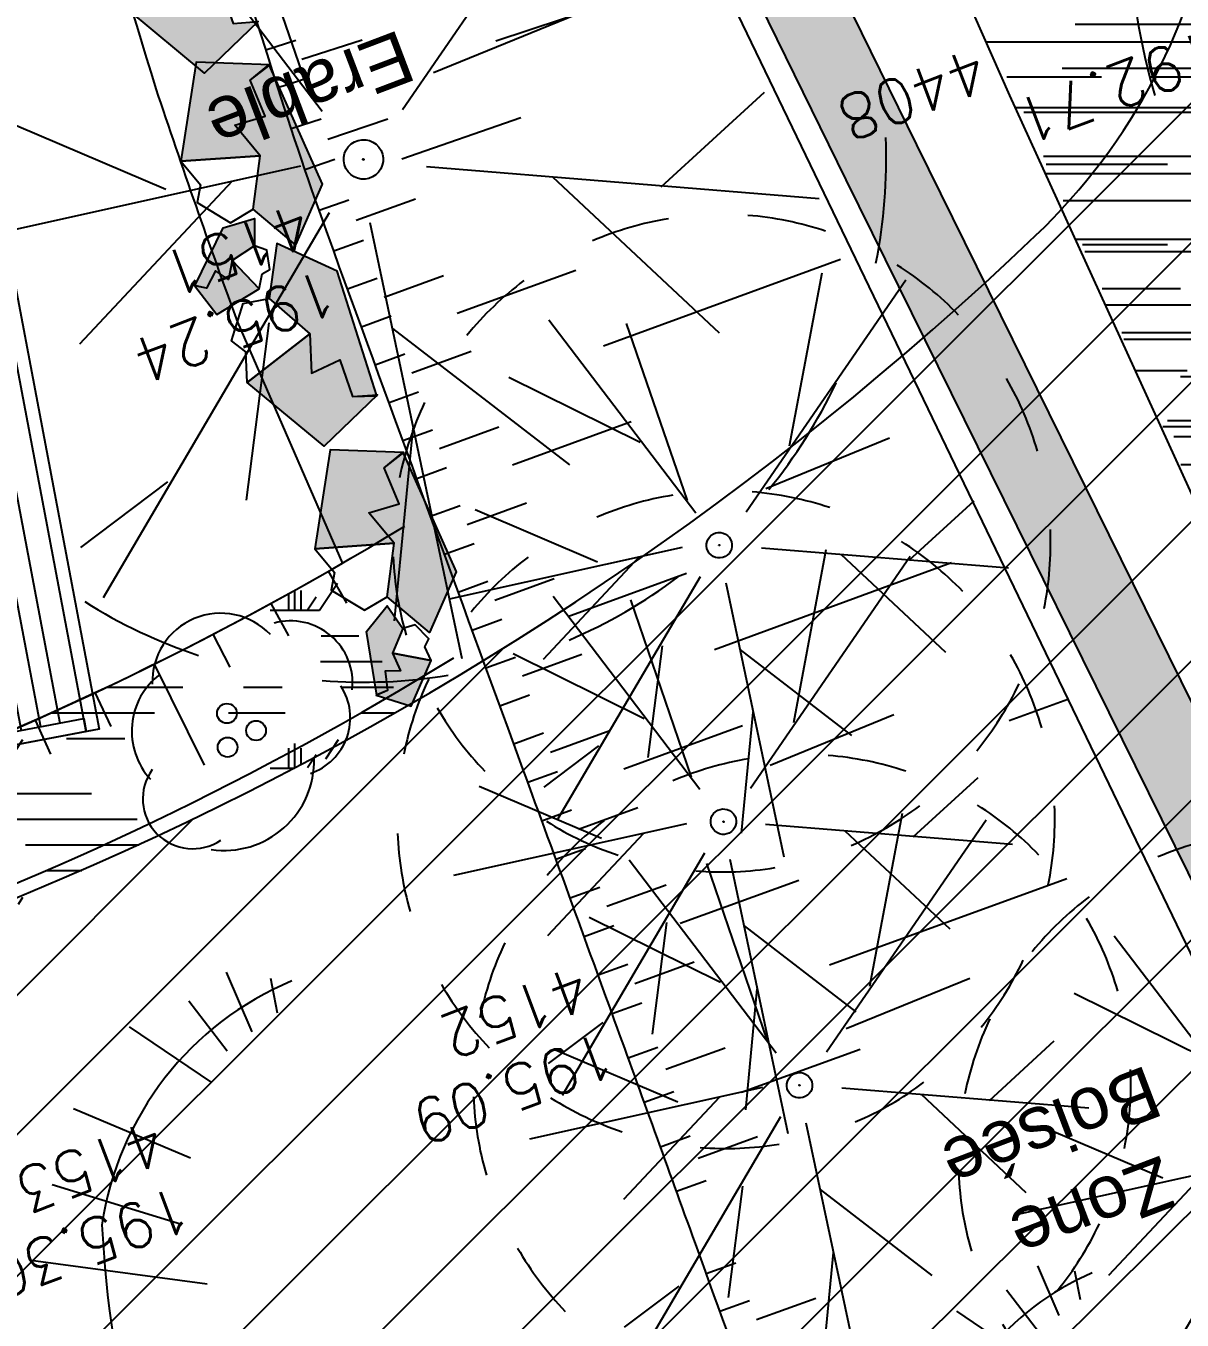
# Model space of a CAD drawing. Header units: centimetres. Extents: x 212517 to 243222, y -357108 to -330212.
# Drawn here: x 232532 to 233411, y -350851 to -349867 of the extents above; entities that cross this region are included whole.
import ezdxf
from ezdxf.enums import TextEntityAlignment as Align
from ezdxf.lldxf.tags import DXFTag

# ---------------------------------------------------------------- set-up
doc = ezdxf.new("R2010")
doc.units = ezdxf.units.CM
doc.layers.get('0').update_dxf_attribs({"color": 252})
for name, color, linetype in [('3-BAT C-Toiture', 252, 'Continuous'), ('Fond topo - ESPACE_BOISE', 252, 'Continuous'), ('Fond topo - TAL', 252, 'Continuous'), ('Fond topo - TAL_HAC', 252, 'Continuous'), ('Fond topo - VEG', 252, 'Continuous'), ('Fond topo - VEG_TXT_ESSENCE', 252, 'Continuous'), ('Fond topo - Z_500', 252, 'Continuous'), ('prlm-VRD', 2, 'Continuous'), ('SA - arbuste', 252, 'Continuous'), ('SA - béton balayé', 252, 'Continuous'), ('SA - clôture', 252, 'DIVISE2'), ('SA - couvre sol', 252, 'Continuous'), ('SA - EBC', 252, 'Continuous'), ('SA - rochers', 252, 'Continuous'), ('SA - Talus', 252, 'Continuous')]:
    doc.layers.add(name, color=color, linetype=linetype)
for name, color, linetype, plot in [('Fond topo - N', 252, 'Continuous', False), ('Fond topo - NCACHE', 252, 'Continuous', False), ('Fond topo - ZCACHE', 252, 'Continuous', False)]:
    doc.layers.add(name, color=color, linetype=linetype, plot=plot)
doc.layers.add('Fond topo - P', color=252, linetype='Continuous', lineweight=50)
doc.layers.add('Fond topo - VOI', color=252, linetype='Continuous', lineweight=25)
doc.styles.add('2000_ARIAL', font='arial.ttf', dxfattribs={"height": 0.400000006})
doc.styles.add('SIMPLEX', font='simplex_.ttf', dxfattribs={"height": 1.25})
tags = doc.linetypes.add('CACHE2', pattern=[4.762499928474426, 3.174999952316284, -1.587499976158142]).pattern_tags.tags
tags[6:7] = [DXFTag(74, 4), DXFTag(75, 0), DXFTag(340, '0'), DXFTag(46, 0.0), DXFTag(50, 0.0), DXFTag(44, 0.0), DXFTag(45, 0.0)]
tags[4:5] = [DXFTag(74, 4), DXFTag(75, 0), DXFTag(340, '0'), DXFTag(46, 0.0), DXFTag(50, 0.0), DXFTag(44, 0.0), DXFTag(45, 0.0)]
tags = doc.linetypes.add('DIVISE2', pattern=[15.874999761581421, 6.349999904632568, -3.174999952316284, 0, -3.174999952316284, 0, -3.174999952316284]).pattern_tags.tags
tags[14:15] = [DXFTag(74, 4), DXFTag(75, 0), DXFTag(340, '0'), DXFTag(46, 0.0), DXFTag(50, 0.0), DXFTag(44, 0.0), DXFTag(45, 0.0)]
tags[12:13] = [DXFTag(74, 4), DXFTag(75, 0), DXFTag(340, '0'), DXFTag(46, 0.0), DXFTag(50, 0.0), DXFTag(44, 0.0), DXFTag(45, 0.0)]
tags[10:11] = [DXFTag(74, 4), DXFTag(75, 0), DXFTag(340, '0'), DXFTag(46, 0.0), DXFTag(50, 0.0), DXFTag(44, 0.0), DXFTag(45, 0.0)]
tags[8:9] = [DXFTag(74, 4), DXFTag(75, 0), DXFTag(340, '0'), DXFTag(46, 0.0), DXFTag(50, 0.0), DXFTag(44, 0.0), DXFTag(45, 0.0)]
tags[6:7] = [DXFTag(74, 4), DXFTag(75, 0), DXFTag(340, '0'), DXFTag(46, 0.0), DXFTag(50, 0.0), DXFTag(44, 0.0), DXFTag(45, 0.0)]
tags[4:5] = [DXFTag(74, 4), DXFTag(75, 0), DXFTag(340, '0'), DXFTag(46, 0.0), DXFTag(50, 0.0), DXFTag(44, 0.0), DXFTag(45, 0.0)]
tags = doc.linetypes.add('L1', pattern=[1.0000000298023224, 0.6000000238418579, -0.4000000059604645]).pattern_tags.tags
tags[6:7] = [DXFTag(74, 4), DXFTag(75, 0), DXFTag(340, '0'), DXFTag(46, 0.0), DXFTag(50, 0.0), DXFTag(44, 0.0), DXFTag(45, 0.0)]
tags[4:5] = [DXFTag(74, 4), DXFTag(75, 0), DXFTag(340, '0'), DXFTag(46, 0.0), DXFTag(50, 0.0), DXFTag(44, 0.0), DXFTag(45, 0.0)]
tags = doc.linetypes.add('L16', pattern=[0.37500001490116125, 0.300000011920929, -0.07500000298023224]).pattern_tags.tags
tags[6:7] = [DXFTag(74, 4), DXFTag(75, 0), DXFTag(340, '0'), DXFTag(46, 0.0), DXFTag(50, 0.0), DXFTag(44, 0.0), DXFTag(45, 0.0)]
tags[4:5] = [DXFTag(74, 4), DXFTag(75, 0), DXFTag(340, '0'), DXFTag(46, 0.0), DXFTag(50, 0.0), DXFTag(44, 0.0), DXFTag(45, 0.0)]
tags = doc.linetypes.add('L8', pattern=[0.22500000894069674, 0.1500000059604645, -0.07500000298023224]).pattern_tags.tags
tags[6:7] = [DXFTag(74, 4), DXFTag(75, 0), DXFTag(340, '0'), DXFTag(46, 0.0), DXFTag(50, 0.0), DXFTag(44, 0.0), DXFTag(45, 0.0)]
tags[4:5] = [DXFTag(74, 4), DXFTag(75, 0), DXFTag(340, '0'), DXFTag(46, 0.0), DXFTag(50, 0.0), DXFTag(44, 0.0), DXFTag(45, 0.0)]

# ---------------------------------------------------------------- blocks, each defined once
blk = doc.blocks.new('Groupe-40-1')
at = {"linetype": 'Continuous'}
for p, q in [((17983.45881882733, -47073.99029575131), (17872.6908829098, -46489.08792339807)), ((17939.24468736997, -47082.3635017963), (17828.47675145245, -46497.46112944304)), ((17953.98273118909, -47079.57243311463), (17843.21479527156, -46494.67006076138)), ((17968.72077500821, -47076.78136443297), (17857.95283909068, -46491.87899207972)), ((17880.2925120935, -47093.52777652294), (17769.52457617597, -46508.62540416968)), ((17895.03055591262, -47090.73670784128), (17784.26261999509, -46505.83433548802)), ((17909.76859973174, -47087.94563915962), (17799.00066381421, -46503.04326680636)), ((17924.50664355086, -47085.15457047796), (17813.73870763333, -46500.2521981247)), ((17836.07838063615, -47101.90098256792), (17725.31044471862, -46516.99861021466)), ((17850.81642445527, -47099.10991388626), (17740.04848853773, -46514.207541533)), ((17865.55446827439, -47096.3188452046), (17754.78653235685, -46511.41647285134)), ((17821.34033681703, -47104.69205124959), (17710.5724008995, -46519.78967889632)), ((17806.60229299792, -47107.48311993125), (17769.41316235258, -46911.1085052012)), ((17747.98331619456, -47120.40682599313), (17710.46098810686, -46922.27278537098)), ((17762.72136001368, -47117.61575731147), (17725.19903192598, -46919.48171668932)), ((17777.4594038328, -47114.82468862981), (17739.9370757451, -46916.69064800766)), ((17792.19744765192, -47112.03361994815), (17754.67511849178, -46913.89957366281)), ((17703.76918473721, -47128.78003203811), (17666.24685664951, -46930.64599141596)), ((17718.50722855633, -47125.98896335645), (17680.98490046863, -46927.8549227343)), ((17733.24527237545, -47123.19789467479), (17695.72294428775, -46925.06385405264)), ((17644.81700946074, -47139.94430676476), (17607.29468137304, -46941.81026614261)), ((17659.55505327986, -47137.1532380831), (17622.03272519216, -46939.01919746095)), ((17674.29309709898, -47134.36216940144), (17636.77076901128, -46936.22812877929)), ((17689.03114091809, -47131.57110071978), (17651.50881283039, -46933.43706009763)), ((17600.60287800339, -47148.31751280974), (17563.08054991569, -46950.18347218759)), ((17615.34092182251, -47145.52644412808), (17577.81859373481, -46947.39240350593)), ((17630.07896564162, -47142.73537544642), (17592.55663755392, -46944.60133482427)), ((17541.65070272692, -47159.48178753639), (17504.12837463922, -46961.34774691424)), ((17556.38874654604, -47156.69071885473), (17518.86641845834, -46958.55667823258)), ((17571.12679036515, -47153.89965017307), (17533.60446227745, -46955.76560955092)), ((17585.86483418427, -47151.1085814914), (17548.34250609657, -46952.97454086925)), ((17497.43657126957, -47167.85499358137), (17459.91424318187, -46969.72095295922)), ((17512.17461508868, -47165.06392489971), (17474.65228700098, -46966.92988427756)), ((17526.9126589078, -47162.27285621805), (17489.3903308201, -46964.1388155959)), ((17438.48439599309, -47179.01926830802), (17400.9620679054, -46980.88522768587)), ((17453.22243981221, -47176.22819962636), (17415.70011172451, -46978.09415900421)), ((17467.96048363133, -47173.43713094469), (17430.43815554363, -46975.30309032254)), ((17482.69852745045, -47170.64606226303), (17445.17619936275, -46972.51202164088)), ((17394.27026453574, -47187.392474353), (17356.74793644804, -46989.25843373085)), ((17409.00830835486, -47184.60140567134), (17371.48598026716, -46986.46736504919)), ((17423.74635217398, -47181.81033698968), (17386.22402408628, -46983.67629636753)), ((17350.05613307839, -47195.76568039798), (17312.53380499069, -46997.63163977583)), ((17364.79417689751, -47192.97461171632), (17327.27184880981, -46994.84057109417)), ((17379.53222071662, -47190.18354303466), (17342.00989262892, -46992.04950241251))]:
    blk.add_line(p, q, dxfattribs=at)
at = {"linetype": 'Continuous', "flags": 128}
for points in [[(17702.46658361519, -46521.32474644253), (17698.74515870685, -46501.67402135615), (17896.88176106578, -46464.15120812503), (17900.60318597412, -46483.80193321141)], [(17900.60295074144, -46483.8019784685), (18013.1905671989, -47078.31095129175), (17316.52985751701, -47210.27583374279), (17277.51516999564, -47004.26339565946), (17776.04538890573, -46909.85250416485), (17702.4328047181, -46521.33114273044)], [(17890.77782342743, -46485.6626456661), (17900.6031859735, -46483.80193321167), (18013.19337445466, -47078.32658333674), (18003.36801190858, -47080.18729579118)], [(17297.35236036437, -47000.50667350292), (17336.35856519297, -47206.47622192675), (17316.52155153458, -47210.2329258855), (17277.51534670599, -47004.26337746168)], [(18001.50729945414, -47070.36193324508), (18003.36801190858, -47080.18729579116), (17341.1654289975, -47205.59422989723), (17339.30471654307, -47195.76886735115)]]:
    blk.add_lwpolyline(points, close=True, dxfattribs=at)
blk = doc.blocks.new('Groupe-47-1')
blk.add_blockref('Groupe-40-1', (0, 0))
blk = doc.blocks.new('Groupe-72-1')
blk.add_blockref('Groupe-47-1', (0, 0))
blk = doc.blocks.new('MENSURA_TALSYM_3')
at = {"layer": 'SA - Talus'}
for p, q in [((1841217.787676331, 5171550.108774396), (1841217.649107693, 5171550.350599815)), ((1841217.347208425, 5171549.860479077), (1841217.212804723, 5171550.106404724)), ((1841216.901723807, 5171549.621239734), (1841216.771665565, 5171549.871058661)), ((1841216.706298317, 5171548.876482395), (1841216.325869652, 5171549.644657405)), ((1841215.996461157, 5171549.17033811), (1841215.875598345, 5171549.42729302)), ((1841215.537066902, 5171548.95887026), (1841215.421034777, 5171549.219054003)), ((1841215.073423315, 5171548.756847144), (1841214.962363901, 5171549.02002498)), ((1841214.820848077, 5171548.024434443), (1841214.499772284, 5171548.830286945)), ((1841214.134177583, 5171548.381478315), (1841214.033448114, 5171548.649917071)), ((1841213.658974652, 5171548.208293597), (1841213.563581067, 5171548.478988769)), ((1841213.180320625, 5171548.044875528), (1841213.090362301, 5171548.317571533)), ((1841212.869847509, 5171547.33410312), (1841212.613984312, 5171548.165731036)), ((1841212.213475392, 5171547.747613834), (1841212.134640894, 5171548.023529018)), ((1841211.725695764, 5171547.613896497), (1841211.652527024, 5171547.891023394)), ((1841211.235287994, 5171547.490198313), (1841211.167838824, 5171547.768268048)), ((1841210.86770519, 5171546.810641528), (1841210.680773476, 5171547.655312871)), ((1841210.247424513, 5171547.273063092), (1841210.191529108, 5171547.552203836)), ((1841209.750389558, 5171547.179716655), (1841209.700304746, 5171547.458982854)), ((1841209.251567771, 5171547.096570539), (1841209.207300198, 5171547.375687949))]:
    blk.add_line(p, q, dxfattribs=at)
blk = doc.blocks.new('PTOPO')
at = {"layer": 'Fond topo - NCACHE', "style": 'SIMPLEX'}
blk.add_attdef('MAT', text='', height=0.34, dxfattribs=at).set_placement((0.09999999986030161, -0.09999999962747097), align=Align.TOP_LEFT)
at = {"layer": 'Fond topo - ZCACHE', "style": 'SIMPLEX'}
blk.add_attdef('ALT', (0.09999999986030161, 0.09999999962747097), '', height=0.34, dxfattribs=at)
blk = doc.blocks.new('RESINEUX')
at = {"ltscale": 2}
for p, q in [((0.235820082, -0.191133412), (0.315817333, -0.111136161)), ((0.275818708, -0.201133068), (0.345816302, -0.151134786)), ((0.305817677, -0.231132037), (0.375815271, -0.191133412)), ((0.335816646, -0.271130662), (0.395814584, -0.25113135)), ((0.385814927, -0.291129975), (0.345816302, -0.291129975)), ((0.345816302, -0.311129288), (0.385814927, -0.321128944)), ((0.365815615, -0.341128257), (0.345816302, -0.331128601))]:
    blk.add_line(p, q, dxfattribs=at)
for centre, major_axis, ratio, start_param, end_param in [((-0.091248273, -0.737988308), (0.495574425, 0.495574425), 0.9999999999996342, 0.1822567691657557, 0.5883250715815413), ((0.162823386, -0.300130027), (-0.141416496, 0.141416496), 0.9999999999997603, 3.670881203304562, 4.697745667496582)]:
    blk.add_ellipse(centre, major_axis=major_axis, ratio=ratio, start_param=start_param, end_param=end_param, dxfattribs=at)
blk = doc.blocks.new('VEG14')
at = {"ltscale": 2, "flags": 128}
for points in [[(0.5, 0, -1), (-0.5, 0, -1)], [(0.016, 0, -1), (-0.016, 0, -1)]]:
    blk.add_lwpolyline(points, format="xyb", close=True, dxfattribs=at)
blk = doc.blocks.new('VEG12')
at = {"ltscale": 2}
for p, q in [((0.01815258799999997, 0.057406781), (0.100441039, 0.47293725)), ((0.05749608, 0.253444298), (0.145517598, 0.414706841)), ((0.037902722, 0.15845596), (-0.06593155700000003, 0.344147082)), ((-0.158788295, 0.086017079), (-0.245985314, 0.284587218)), ((0.04981112299999996, 0.033821695), (0.391570728, 0.285894318)), ((0.143890955, 0.107467204), (0.230033352, 0.253971609)), ((0.2917471699999999, 0.208620217), (0.392372872, 0.233301274)), ((-0.05229389700000003, 0.02983962500000001), (-0.383643778, 0.204631851)), ((-0.25001839, 0.135126714), (-0.3755999820000001, 0.091127132)), ((0.122915307, -0.02992704099999999), (0.317230371, 0.05540147100000001)), ((0.057557527, -0.01766878999999999), (0.411943876, -0.08413611500000001)), ((-0.05265807700000003, -0.029192154), (-0.412380265, -0.256628677)), ((-0.09359106700000003, -0.049762263), (-0.2956446150000001, -0.04653133200000001)), ((0.184132294, -0.04763066399999999), (0.323120213, -0.192805613)), ((0.01825986499999999, -0.057372749), (0.107637982, -0.4128258760000001)), ((0.02259491799999996, -0.07955337300000001), (0.001649748999999978, -0.36183712))]:
    blk.add_line(p, q, dxfattribs=at)
for start, end in [(90, 103.8461539085843), (62.30769199853572, 76.15384597947835), (117.6923078993823, 131.5384619204946), (34.61538499867542, 48.46153799321151), (145.3846149358338, 159.2307690506909), (339.2307689837768, 353.0769230207937)]:
    blk.add_arc((0, 0), 0.496982058, start, end, dxfattribs=at)
blk = doc.blocks.new('VEG12A')
at = {"ltscale": 2}
for p, q in [((0.01815258799999997, 0.057406781), (0.100441039, 0.47293725)), ((0.05749608, 0.253444298), (0.145517598, 0.414706841)), ((0.037902722, 0.15845596), (-0.06593155700000003, 0.344147082)), ((-0.158788295, 0.086017079), (-0.245985314, 0.284587218)), ((0.04981112299999996, 0.033821695), (0.391570728, 0.285894318)), ((0.143890955, 0.107467204), (0.230033352, 0.253971609)), ((0.2917471699999999, 0.208620217), (0.392372872, 0.233301274)), ((-0.05229389700000003, 0.02983962500000001), (-0.383643778, 0.204631851)), ((-0.25001839, 0.135126714), (-0.3755999820000001, 0.091127132)), ((0.122915307, -0.02992704099999999), (0.317230371, 0.05540147100000001)), ((0.057557527, -0.01766878999999999), (0.411943876, -0.08413611500000001)), ((-0.05265807700000003, -0.029192154), (-0.412380265, -0.256628677)), ((-0.09359106700000003, -0.049762263), (-0.2956446150000001, -0.04653133200000001)), ((0.01825986499999999, -0.057372749), (0.107637982, -0.4128258760000001)), ((0.184132294, -0.04763066399999999), (0.323120213, -0.192805613)), ((-0.151821475, -0.09483882200000002), (-0.2999525240000001, -0.315936062)), ((0.02259491799999996, -0.07955337300000001), (0.001649748999999978, -0.36183712)), ((0.05371548199999998, -0.188497704), (0.197263789, -0.356749422))]:
    blk.add_line(p, q, dxfattribs=at)
for start, end in [(90, 103.8461539085843), (62.30769199853572, 76.15384597947835), (117.6923078993823, 131.5384619204946), (34.61538499867542, 48.46153799321151), (145.3846149358338, 159.2307690506909), (6.923076979206323, 20.76923090842763), (173.0769230068974, 186.9230769931026), (339.2307689837768, 353.0769230207937), (200.7692310571047, 214.6153850641662), (311.5384620067885, 325.3846150013246), (228.4615380795054, 242.3076921006177), (283.8461540205217, 297.6923080014643), (256.1538460914157, 270)]:
    blk.add_arc((0, 0), 0.496982058, start, end, dxfattribs=at)
blk = doc.blocks.new('VEG14A')
at = {"ltscale": 2, "flags": 128}
for points in [[(0.5, 0, -1), (-0.5, 0, -1)], [(0.016, 0, -1), (-0.016, 0, -1)]]:
    blk.add_lwpolyline(points, format="xyb", close=True, dxfattribs=at)
blk = doc.blocks.new('A$C1F970F0F')
at = {"layer": 'Fond topo - VEG'}
h = blk.add_hatch(dxfattribs=at)
h.set_pattern_fill('TP146*131', color=256, scale=10.0000001, angle=-10.72360141139323, style=0, pattern_type=2)
h.set_pattern_definition([(285.3992554984506, (4218.245252797311, -53.08719746105953), (61.48212286422702, -34.92776358583657), [3.826834338268344, -96.17316696173167]), (285.3992554984506, (4227.152364977746, -50.63389450831778), (61.48212286422702, -34.92776358583657), [3.826834338268344, -96.17316696173167]), (330.3992554984506, (4219.261444230525, -56.77664401392883), (96.40988096387665, 26.55435775694709), [3.826834338268341, -66.88384466883839]), (330.3992554984506, (4223.824976477768, -48.74361750377602), (96.40988096387665, 26.55435775694709), [3.826834338268341, -66.88384466883839]), (60.39925549845064, (4218.250479091198, -53.08575789784675), (-26.55435775694712, 96.40988096387666), [3.826834338268343, -66.88384466883844]), (60.39925549845064, (4226.278279424963, -57.65072958837357), (-26.55435775694712, 96.40988096387666), [3.826834338268343, -66.88384466883844]), (15.39925549845063, (4222.588780167704, -58.66693542461473), (34.92776358583657, 61.48212286422704), [3.826834338268344, -96.17316696173167]), (15.39925549845063, (4220.135529783309, -49.75980893387305), (34.92776358583657, 61.48212286422704), [3.826834338268344, -96.17316696173167]), (285.3992554984506, (4208.72523806733, -27.77070199126297), (35.56155574944692, -16.13616383094131), [0, -50.0000005]), (285.3992554984506, (4213.343648920316, -22.39533060880672), (35.56155574944692, -16.13616383094131), [0, -50.0000005]), (285.3992554984506, (4202.580903303423, -21.14751040649344), (35.56155574944692, -16.13616383094131), [0, -50.0000005]), (285.3992554984506, (4189.010681100694, -34.61032662504033), (35.56155574944692, -16.13616383094131), [0, -50.0000005]), (285.3992554984506, (4188.833803555095, -41.34922975312656), (35.56155574944692, -16.13616383094131), [0, -50.0000005]), (285.3992554984506, (4203.28188677985, -48.59994287851623), (35.56155574944692, -16.13616383094131), [0, -50.0000005]), (285.3992554984506, (4207.953134415947, -45.26167525565927), (35.56155574944692, -16.13616383094131), [0, -50.0000005]), (285.3992554984506, (4210.716437370911, -52.49249260935665), (35.56155574944692, -16.13616383094131), [0, -50.0000005]), (285.3992554984506, (4208.293088175391, -39.61570604268059), (35.56155574944692, -16.13616383094131), [0, -50.0000005]), (285.3992554984506, (4197.709542122073, -43.11575451647809), (36.35818652742974, -19.02846042423365), [0, -55.00000055])])
h.paths.add_polyline_path([(4191.022217606158, -45.80052894719961), (4384.600061525354, -748.6161293241817), (4578.399982274141, -1445.420065696627), (4578.637851618671, -1448.120009078492), (4578.633420243222, -1450.830406783421), (4578.386723593138, -1453.529557835174), (4577.899736836808, -1456.195851156269), (4577.176359213838, -1458.807938434869), (4576.22238237736, -1461.344906045828), (4575.045444587558, -1463.786440974699), (4573.654969152337, -1466.112995085504), (4572.062089079649, -1468.305940236951), (4570.279557916548, -1470.347718507805), (4568.32164784318, -1472.221982141246), (4566.20403516245, -1473.913724467109), (4563.94367468684, -1475.409400380163), (4561.558664404674, -1476.697034456113), (4559.068100161698, -1477.766317224006), (4556.491923073998, -1478.608687265789), (4553.850759607797, -1479.217399983889), (4551.165756513928, -1479.587581744965), (4548.458411837045, -1479.716268588215), (4545.75040207861, -1479.602430081946), (4543.063409462244, -1479.246977749142), (4540.418947666128, -1478.652757562773), (4537.838189939872, -1477.824527347502), (4535.34179959613, -1476.768918138077), (4532.949764073509, -1475.494382185479), (4530.681235689527, -1474.011124030813), (4528.554377758955, -1472.33101951458), (4526.586219153329, -1470.467520744592), (4524.792518289512, -1468.435548062665), (4523.187636652687, -1466.251370831034), (4521.784423868289, -1463.932476661688), (4520.59411506052, -1461.497432451097), (4520.594115192232, -1461.497432381253), (4326.77407180272, -764.6211454302522), (4133.176286331561, -61.73314431329868), (4132.952038873006, -59.03582887234757), (4132.969379402944, -56.329263481098), (4133.228169369178, -53.63504276410981), (4133.726344098792, -50.97466331217447), (4134.459928700922, -48.36935124210254), (4135.423070193123, -45.83989368199855), (4136.608084023934, -43.40647231935827), (4138.005515202459, -41.08850265383592), (4139.604214246384, -38.90447908951035), (4141.39142534263, -36.87182736370755), (4143.352889259243, -35.00676517228362), (4145.472955740738, -33.3241734061213), (4147.73470962249, -31.83747690521341), (4150.120105103862, -30.55853756362569), (4152.610109685048, -29.49755959640834), (4155.184856552443, -28.66300825492999), (4157.823802488514, -28.0615422899715), (4160.50589226698, -27.69796034454146), (4163.209726268276, -27.57516350170624), (4165.913731331164, -27.69413152597338), (4168.596333251699, -28.05391505659838), (4171.236128332013, -28.65164382963133), (4173.81205424093, -29.48254841905248), (4176.303558777829, -30.53999930611212), (4178.690762781759, -31.81555972155695), (4180.954619634917, -33.29905196625941), (4183.077066635567, -34.97864001215999), (4185.041169440252, -36.84092292349533), (4186.831257115801, -38.87104195010374), (4188.433047089165, -41.05279954658408), (4189.833759295565, -43.36878800472334)])
at = {"layer": 'SA - béton balayé'}
h = blk.add_hatch(dxfattribs=at)
h.set_pattern_fill('BETON_BALAYE', color=256, scale=49.99999999999999, angle=-10.72360141139323, style=0, pattern_type=2)
h.set_pattern_definition([(349.2763985886067, (-277130161.1279894, -473864756.7787022), (117.3825536141096, 28.65896207176165), [749.9999999999999, -99.99999999999999, 250, -49.99999999999999]), (349.2763985886067, (-277130091.1375459, -473864744.5890418), (-36.75306622226226, 74.64222748057564), [150, -16.5, 299.9999999999999, -37.49999999999999]), (349.2763985886067, (-277130128.6565508, -473864719.6726964), (261.6928111209335, -15.46358973923611), [399.9999999999999, -69.99999999999999, 200, -49.99999999999999])])
h.paths.add_polyline_path([(4533.192896842566, 236.9590782590353), (4647.689449561236, -149.636488564905), (4746.352122538518, -642.243459669855), (4898.077129065638, -1354.668971112381), (4990.027461718793, -2094.77839309662), (5021.209996846888, -2419.063814886839), (5045.042919798527, -2502.419951333245), (4755.452634422306, -2567.47380276886), (4721.617943937852, -2098.858421756516), (4633.29666137313, -1425.46548323056), (4461.038475485748, -724.9450425888687), (4336.211253093843, -190.8626816253246), (4294.257764984838, -49.15386160802848), (4252.599676299415, 32.25277447435792)])
at = {"layer": 'SA - couvre sol'}
h = blk.add_hatch(dxfattribs=at)
h.set_pattern_fill('PELOUSE6', color=256, scale=20.0000003, angle=-10.72360141139323, style=0, pattern_type=2)
h.set_pattern_definition([(349.2763985886067, (-277130161.1279894, -473864756.7787022), (22.32856350872324, 117.9043497231417), [37.5000005625, -202.5000030375]), (79.27639858860677, (-277130147.3110734, -473864759.3953308), (-235.8086994462835, 44.65712701744649), [15.000000225, -105.000001575]), (79.27639858860677, (-277130138.0997961, -473864761.1397498), (-235.8086994462835, 44.65712701744649), [15.000000225, -105.000001575]), (79.27639858860677, (-277130142.7054347, -473864760.2675403), (-235.8086994462835, 44.65712701744649), [18.75000028125, -101.25000151875]), (112.9664661186067, (-277130151.916716, -473864758.5231205), (-191.1515722884832, 280.4658259369293), [12.00000018, -420.7461593111922]), (45.58633105860677, (-277130133.4941673, -473864762.0119574), (22.32856353476547, 117.9043498154048), [12.00000018, -420.7461593111923]), (45.58633105860677, (-277130124.2828801, -473864763.7563783), (22.32856353476547, 117.9043498154048), [26.00000039, -406.6661590999923]), (112.9664661186067, (-277130161.1279894, -473864756.7787022), (-191.1515722884832, 280.4658259369293), [26.00000039, -406.6661590999922]), (349.2763985886067, (-277130073.3609553, -473864750.4999832), (22.32856350872324, 117.9043497231417), [44.42455106636825, -195.5754525336318]), (349.2763985886067, (-277130085.1249766, -473864728.4255323), (22.32856350872324, 117.9043497231417), [82.81008944215131, -56.09585564143782, 43.07431864611476, -58.01973967029608]), (349.2763985886067, (-277130096.7337571, -473864706.3804808), (22.32856350872324, 117.9043497231417), [119.4799495921992, -46.28746189431191, 29.47870124218051, -44.75389087130835]), (349.2763985886067, (-277130108.4191755, -473864684.3209158), (22.32856350872324, 117.9043497231417), [100.4611429069171, -139.5388606930829]), (349.2763985886067, (-277130104.5097786, -473864665.2146754), (22.32856350872324, 117.9043497231417), [65.56973938354608, -174.4302642164539])])
edge = h.paths.add_edge_path()
edge.add_arc((3073.746208211079, 1361.050028924228), 2481.297308945493, 267.1416595592863, 288.9895237529816)
edge.add_line((3881.148605255722, -985.2103369765406), (3915.949769437874, -1084.53276287039))
edge.add_line((3915.949769437874, -1084.53276287039), (3920.3130636021, -1097.111929199016))
edge.add_arc((3102.942784683974, 1245.833555771055), 2481.428564033295, 266.46519616727335, 289.23206144040824, ccw=False)
edge.add_line((2949.950711768489, -1230.874166990335), (2950.011947235168, -1117.160246262462))
at = {"layer": 'SA - EBC'}
h = blk.add_hatch(dxfattribs=at)
h.set_pattern_fill('_USER', color=256, scale=74.99999999999999, angle=-325.7236014113932, style=0, pattern_type=0)
h.set_pattern_definition([(34.27639858860678, (-277130161.1279894, -473864756.7787022), (-42.238928459823, 61.97477650275113), [])])
edge = h.paths.add_edge_path()
edge.add_line((5801.470568619522, -3162.013069131843), (4083.559282644929, -3271.123614088357))
edge.add_line((4083.559282644929, -3271.123614088356), (4014.481307725509, -3717.332461968055))
edge.add_line((4014.48130772551, -3717.332461968055), (3135.517961824245, -3810.19300101904))
edge.add_line((3135.517961824245, -3810.19300101904), (2274.245008604417, -3693.648081323564))
edge.add_line((2274.245008604417, -3693.648081323564), (1554.636776175834, -3420.099318784944))
edge.add_arc((2508.775769578408, -2315.674454232369), 1459.498372788833, 157.1868533427094, 229.1754823893534, ccw=False)
edge.add_arc((1966.013830892235, -2087.371785851423), 870.6752834691503, 94.3015183869224, 157.1868533106914, ccw=False)
edge.add_line((1900.708697991695, -1219.149067345796), (2859.239020416566, -1223.495634912559))
edge.add_arc((3100.860739749298, 1265.329539486049), 2500.526305395239, 264.4549516394795, 302.9422754293212)
edge.add_arc((4209.331858878893, -445.3369775435177), 462.1229708170858, 302.9422754305585, 376.8336969250394)
edge.add_arc((2214.122706379954, -1049.006753214115), 2546.655714682971, 16.8336969158998, 38.14703645440247)
edge.add_arc((3041.32627014761, -399.2990096244524), 1494.806919462396, 38.14703657403813, 72.97328584086019)
edge.add_line((3479.031970107599, 1029.988031775616), (2182.437305702805, 1414.38613606858))
edge.add_line((2182.437305702805, 1414.38613606858), (1056.590900019184, 1822.819186472099))
edge.add_arc((1766.412018482452, 3779.442320525911), 2081.398594438606, 212.7495497786225, 250.0603089288685, ccw=False)
edge.add_line((15.86575126143373, 2653.472571668582), (-104.0907319930869, 3091.26353710603))
edge.add_line((-104.0907319930869, 3091.26353710603), (-169.6986146466322, 3639.54836895815))
edge.add_line((-169.6986146466322, 3639.548368958149), (-35.58090533515337, 6158.014854826562))
edge.add_arc((-194.3533792400212, 7143.826589584332), 998.5156357593988, 279.1493507374978, 373.962283499627)
edge.add_arc((2392.201579171132, 7786.918955579627), 1666.786287877102, 172.6269749467245, 193.9622835974407, ccw=False)
edge.add_arc((-45.50651600643437, 8102.354993671941), 791.2455775503726, -7.373025019439765, 16.43829965925021)
edge.add_line((713.3969204091394, 8326.263765657093), (486.7428317772967, 9142.81155059313))
edge.add_line((486.7428317772967, 9142.811550593131), (1338.845530021721, 9564.23852196786))
edge.add_line((1338.845530021721, 9564.23852196786), (1632.623584095551, 8945.24637913095))
edge.add_line((1632.623584095551, 8945.246379130947), (1394.029444699765, 8829.874494032001))
edge.add_line((1394.029444699765, 8829.874494032001), (1731.997733793977, 8131.230781666551))
edge.add_arc((1233.216649704336, 7889.945865525577), 554.0766919865823, -19.640967550384175, 25.815335324856676, ccw=False)
edge.add_line((1755.055695752756, 7703.706797235046), (1558.214479468655, 6807.520788570679))
edge.add_line((1558.214479468655, 6807.52078857068), (1570.021725572625, 6609.158708993335))
edge.add_line((1570.021725572625, 6609.158708993335), (1852.913141606868, 5734.125706863067))
edge.add_line((1852.913141606869, 5734.125706863067), (2726.748207475315, 4020.986816292172))
edge.add_line((2726.748207475315, 4020.986816292172), (3802.352916265851, 4004.947770972833))
edge.add_arc((8355.58168857983, 5950.706307988518), 4951.552134169374, 203.138762427905, 230.8301436200186)
edge.add_arc((13583.66465597079, 12367.85935474512), 13228.79229856088, 230.8301435441083, 233.1638398044412)
edge.add_line((5652.622255943647, 1780.153648245416), (4998.697813068342, 1820.441475819727))
edge.add_line((4998.697813068342, 1820.441475819727), (4863.841220233488, 767.0816613875431))
edge.add_line((4863.841220233488, 767.0816613875434), (5595.355488733695, 631.185878681516))
edge.add_line((5595.355488733695, 631.1858786815158), (5852.747939948536, -2020.707044821664))
edge.add_line((5852.747939948536, -2020.707044821665), (5881.394298709887, -2966.563612924887))
edge.add_line((5881.394298709887, -2966.563612924887), (5801.470568619523, -3162.013069131842))
at = {"layer": 'SA - rochers'}
for points in [[(3886.582303866473, -531.8250214088755), (3890.942804003433, -561.1002534361808), (3909.869472255346, -563.2954417706084), (3862.742573256948, -594.1148424763531), (3814.10065599329, -535.5064394505654), (3867.824787371862, -508.0282662382066), (3863.42062094719, -537.7275084114856)], [(3901.78421390288, -634.9529310438904), (3895.72215364639, -605.9821767863853), (3912.713134841328, -597.359869901648), (3857.823111700383, -584.7954181026874), (3832.523597373228, -656.6349306893244), (3892.442816940581, -663.7777168563089), (3878.012922437217, -637.4486492278128)], [(3892.442816940581, -663.7777168563089), (3878.012922437217, -637.4486492278128), (3901.78421390288, -634.9529310438904), (3895.72215364639, -605.9821767863853), (3911.825367863144, -597.1566581899777), (3934.90675870813, -693.8143604911143), (3906.380764204427, -735.4365901593151), (3879.774977530675, -702.706031911416)], [(3856.659276072523, -737.9706832053014), (3851.243114926546, -751.8105148231938), (3842.747290597903, -743.576168138265), (3833.670943824557, -755.0772485546735), (3825.206315090378, -751.7646508282111), (3854.581671572158, -712.3080481368204), (3879.445001370635, -709.9240649945418), (3875.464181372337, -730.4201890872494)], [(3842.747290597903, -743.576168138265), (3833.670943824557, -755.0772485546735), (3825.001589221878, -751.3630080499508), (3837.659672602335, -776.1963184828037), (3872.973084043755, -762.9922162553871), (3856.659276072523, -737.9706832053014), (3851.243114926546, -751.8105148231938)], [(3904.393942014072, -803.8232640049513), (3899.9897755894, -833.5225061782303), (3923.151458508682, -827.6200191756202), (3927.511958645643, -856.8952512029255), (3945.676417265718, -859.5888986998864), (3933.806871998319, -760.9249440059286), (3892.617347751177, -731.7776372102227), (3879.012723822884, -771.7034627042534)], [(3923.151458508682, -827.6200191756202), (3927.511958645643, -856.8952512029255), (3946.438626897556, -859.090439537353), (3899.311727899158, -889.9098402430977), (3850.6698106355, -831.3014372173101), (3904.393942014072, -803.8232640049513), (3899.9897755894, -833.5225061782303)], [(3947.047849550277, -943.5048463421623), (3940.985789293787, -914.534092084657), (3957.976770488725, -905.9117851999199), (3903.08674734778, -893.3473334009593), (3877.787233020626, -965.1868459875964), (3937.706452587978, -972.3296321545806), (3923.276558084613, -946.0005645260846)], [(3937.706452587978, -972.3296321545806), (3923.276558084613, -946.0005645260846), (3947.047849550277, -943.5048463421623), (3940.985789293787, -914.534092084657), (3957.08900351054, -905.7085734882496), (3980.170394355528, -1002.366275789386), (3951.644399851824, -1043.988505457587), (3925.038613178072, -1011.257947209688)], [(3921.083186167824, -1054.15214569232), (3924.582716320683, -1068.596142001177), (3912.900578083116, -1066.722337771827), (3912.060381678105, -1081.349333063728), (3903.226237545841, -1083.489693100825), (3904.664591333201, -1034.319923895087), (3923.666300239838, -1018.108705355987), (3932.158840875159, -1037.182634943001)], [(3912.900578083116, -1066.722337771827), (3912.060381678105, -1081.349333063728), (3902.828192556408, -1083.278057169115), (3927.439066991972, -1096.363363561983), (3948.796885456842, -1065.295229721235), (3921.083186167824, -1054.15214569232), (3924.582716320683, -1068.596142001177)]]:
    blk.add_hatch(color=250, dxfattribs=at).paths.add_polyline_path(points)
at = {"layer": 'Fond topo - ESPACE_BOISE', "linetype": 'L1', "ltscale": 2, "flags": 128}
blk.add_lwpolyline([(5801.470568619522, -3162.013069131843), (4083.559282644929, -3271.123614088356), (4014.48130772551, -3717.332461968055), (3135.517961824245, -3810.19300101904), (2274.245008604417, -3693.648081323564), (1554.636776175834, -3420.099318784944, -0.3248648439675891), (1163.447808694293, -1749.787382690587, -0.2814891279475962), (1900.708697991695, -1219.149067345796), (2859.239020416566, -1223.495634912559, 0.1695292870025676), (4460.631470672048, -833.159289007697, 0.3340686001642133), (4651.652558133293, -311.5085830883972, 0.09326601102169153), (4216.884593398947, 524.0158635944096, 0.153138720952933), (3479.031970107599, 1029.988031775616), (2182.437305702805, 1414.38613606858), (1056.590900019184, 1822.819186472099, -0.1642525569996709), (15.86575126143373, 2653.472571668582), (-104.0907319930869, 3091.26353710603), (-169.6986146466322, 3639.548368958149), (-35.58090533515337, 6158.014854826562, 0.4390366150430304), (774.660880078399, 7384.751557306568, -0.09336270405047195), (739.1967976091219, 8000.81547627212, 0.104271961321091), (713.3969204091394, 8326.263765657093), (486.7428317772967, 9142.811550593131), (1338.845530021721, 9564.23852196786), (1632.623584095551, 8945.246379130947), (1394.029444699765, 8829.874494032001), (1731.997733793977, 8131.23078166655, -0.2009829630843761), (1755.055695752756, 7703.706797235046), (1558.214479468655, 6807.52078857068), (1570.021725572625, 6609.158708993335), (1852.913141606869, 5734.125706863067), (2726.748207475315, 4020.986816292172), (3802.352916265851, 4004.947770972833, 0.121417881002313), (5228.074839294609, 2111.882341611708, 0.01018302282179253), (5652.622255943647, 1780.153648245416), (4998.697813068342, 1820.441475819727), (4863.841220233488, 767.0816613875434), (5595.355488733695, 631.1858786815158), (5852.747939948536, -2020.707044821665), (5881.394298709887, -2966.563612924887)], format="xyb", close=True, dxfattribs=at)
at = {"layer": 'Fond topo - TAL', "ltscale": 2, "flags": 128}
for points in [[(4062.755592951351, -1531.820335182961, 0.0003303982343365384), (4034.098460945171, -1354.567106545172, 0.0007513750047056016), (3998.771196399366, -1139.018004700273, -0.0004113978555405188), (3933.979584849122, -745.369770772626, -0.01017365928825493), (3915.388695577241, -615.2926233981577, -0.003170679087348715), (3866.900006975504, -196.5140561867383, -0.06039989780239207), (3868.495331059622, -60.42220228505062, -0.02776097426242195), (3923.645318444883, 229.6497540722025)], [(4363.292324803278, -3192.810845895487, -0.00182447519711596), (4296.383499356365, -2866.656186942717, -0.004093627037736285), (4268.285340846044, -2720.94870023568, -0.0001187648651680092), (4157.143474496993, -2117.29552576787, -0.004507894899441317), (4154.362568957866, -2101.364977120084, -0.001609595023341875), (4111.153456494228, -1834.613787809557, 0.0005642418226581465), (4062.755593042857, -1531.82033520029)]]:
    blk.add_lwpolyline(points, format="xyb", dxfattribs=at)
at = {"layer": 'Fond topo - TAL', "linetype": 'L8', "ltscale": 2, "flags": 128}
blk.add_lwpolyline([(4123.710914057731, -82.44495299158996), (4499.354348915273, -1482.980856528403)], dxfattribs=at)
at = {"layer": 'Fond topo - TAL_HAC', "ltscale": 2}
for p, q in [((3911.749116831779, -585.4005819341785), (3935.574483680386, -582.5106170358501)), ((4084.760248922889, -611.1663006262677), (4259.229681365647, -587.7084067484727)), ((3937.392959147187, -597.4458466171945), (3985.041069793592, -591.6443339042872)), ((3915.388695577241, -615.2926233981577), (3939.21143459111, -612.3810761942067)), ((3919.539921363222, -647.8811532907769), (3943.331808094709, -644.727404835679)), ((3945.556419942065, -660.8787735687159), (3993.107493879898, -654.3293171485312)), ((3924.02245987839, -680.4257656513195), (3947.781031869146, -677.0301425064262)), ((3997.813437643757, -686.101245698382), (4092.777406974005, -672.0355238718594)), ((3928.835847125894, -712.9230926731649), (3952.558645488729, -709.285945962606)), ((3955.111399991719, -725.3887116631495), (4002.519381424946, -717.8731741567269)), ((3933.979584849122, -745.369770772626), (3957.664154512037, -741.4914772721872)), ((3938.940555820433, -775.654184195756), (3962.624634367492, -771.7728924483442)), ((3965.106790719277, -786.9132862300597), (4012.474456434116, -779.1477046279517)), ((4017.441618594312, -809.4218672015603), (4112.17498302339, -793.8787125195046)), ((3943.905360195816, -805.9379694479331), (3967.58894734072, -802.0536795889046)), ((4122.120694804503, -854.4005372609763), (4311.579547736015, -823.2662622857907)), ((3948.873998159659, -836.2211258057755), (3972.557093180767, -832.3338382671925)), ((3975.043082761222, -847.4736028020741), (4022.408780806496, -839.6960295006514)), ((3953.846469329294, -866.5036529124513), (3977.529072175308, -862.6133675898114)), ((3958.822773767808, -896.7855506851199), (3982.504883947226, -892.8922672957681)), ((3984.994706305058, -908.0314022139873), (4032.358433824694, -900.24183790461)), ((4037.340924286139, -930.5134815745334), (4132.0664065676, -914.922362472974)), ((3963.802911288014, -927.0668182352439), (3987.484528554055, -923.1705372063832)), ((3968.786882074298, -957.3474548394416), (3992.46800577464, -953.4481762371112)), ((3994.961660780888, -968.5866800924316), (4042.323414764914, -960.785125152951)), ((3973.774685692011, -987.6274604153989), (3997.455315752477, -983.7251841307636)), ((3978.766322365055, -1017.906834531581), (4002.446458156199, -1014.001560635012)), ((4004.94394564032, -1029.139432826411), (4052.303722976162, -1021.325887425674)), ((4057.301540465979, -1051.59500427306), (4152.019116205319, -1035.955923809995)), ((3983.76179180296, -1048.185576469465), (4007.441433107112, -1044.277305109316)), ((4162.085711079319, -1096.92067581922), (4351.525984225407, -1065.673549655118)), ((3988.761093995318, -1078.463685658354), (4012.440240480425, -1074.552416961317)), ((4014.941560238594, -1089.689656312743), (4062.299357938468, -1081.864121211953)), ((3993.76422890816, -1108.741161902241), (4017.44288007094, -1104.826895773005)), ((3998.771196399366, -1139.018004700273), (4022.449352072073, -1135.100742149733)), ((4024.993398595134, -1150.498933005028), (4072.351390797097, -1142.674575886766)), ((4077.429610996413, -1173.49347285598), (4172.152305838936, -1157.885427806784)), ((4003.857609423586, -1169.804218775686), (4027.53744499203, -1165.897124026006)), ((4372.193145300671, -1191.882766622243), (4419.213933722967, -1184.188123385327)), ((4008.930803646301, -1200.592613896155), (4032.612314608678, -1196.695686568727)), ((4035.143137305711, -1212.096056095726), (4082.507831167993, -1204.312369346003)), ((4013.990778150983, -1231.383184390428), (4037.673960054731, -1227.496425348208)), ((4019.037532135489, -1262.175924608915), (4042.72238066044, -1258.299334265995)), ((4045.239977961128, -1273.701871361528), (4092.611338403217, -1265.958860659234)), ((4024.071064477406, -1292.970828841374), (4047.757575284691, -1289.104408461392)), ((4097.63662172658, -1296.786432688599), (4192.385982769085, -1281.3410913326)), ((4203.341471082987, -1348.859028030289), (4392.860306405046, -1318.091983310519)), ((4029.091374409247, -1323.767891255202), (4052.779543081648, -1319.911641139084)), ((4055.283913118967, -1335.316334264637), (4102.661905072818, -1327.614004722297)), ((4034.098460945171, -1354.567106545172), (4057.788283064781, -1350.721027372861)), ((4039.848627475797, -1390.014719959577), (4063.53946538031, -1386.174902689997)), ((4066.410370930436, -1403.902599550144), (4113.793061282799, -1396.229226962952)), ((4119.527525417117, -1431.698661505526), (4214.296959322023, -1416.376964998164)), ((4045.589424318323, -1425.463851971568), (4069.281276342616, -1421.630296763318)), ((4051.320851202358, -1460.914500255035), (4075.013715698639, -1457.087207175209)), ((4077.875249203658, -1474.816419437734), (4125.261989419722, -1467.168096117945)), ((4057.042907497721, -1496.366662131371), (4080.736782823059, -1492.545631721921)), ((4067.626130656124, -1562.094755814601), (4091.321875516079, -1558.285336241574)), ((4072.489835245802, -1592.370274934274), (4096.186439315288, -1588.566203243584)), ((4098.615303977288, -1603.707185575454), (4146.00937024299, -1596.104390914015))]:
    blk.add_line(p, q, dxfattribs=at)
at = {"layer": 'Fond topo - VEG', "linetype": 'L8', "ltscale": 2, "flags": 128}
blk.add_lwpolyline([(4191.022217606158, -45.80052894719961, 0.8679548466977351), (4133.176286331561, -61.73314431329868), (4326.77407180272, -764.6211454302522), (4520.594115192232, -1461.497432381253, 0.8701517295839482), (4578.399982274141, -1445.420065696627), (4384.600061525354, -748.6161293241817)], format="xyb", close=True, dxfattribs=at)
at = {"layer": 'Fond topo - VOI', "linetype": 'L16', "ltscale": 2, "flags": 128}
blk.add_lwpolyline([(1113.169076435483, 1614.544457789373, -0.002426532655408154), (1363.554939353563, 1522.505379938917, 0.01108269577173768), (1599.923292717213, 1440.234847178777, 0.002199676188283067), (1874.660297146564, 1352.718827440079, 0.00347098289485792), (2049.38919448178, 1299.234824079624, 0.008144483090189688), (2222.6218611107, 1250.579863394922, -0.006775138349132658), (2431.022144464181, 1192.66281336526, -0.01189088554474296), (2623.427408166431, 1131.368813427953, -0.01090445597054321), (2829.969218926352, 1055.039568515053, -0.01787369539097641), (3039.525210796052, 963.5753104291103, -0.008610107040065807), (3463.776332122894, 750.9941385496331, -0.006108992419635383), (3603.612183074546, 675.6974373326499, -0.009426701389239399), (3692.67804793272, 624.1069568697282, -0.04577587075853611), (3855.47516997701, 504.0686135215838, -0.03491605834605333), (4040.701065253342, 314.6279718482956, -0.005171303418082488), (4113.986337773101, 226.5540563774106, -0.008638596706901086), (4156.386231026273, 172.6365710435621, -0.01206913161195214), (4178.034076992609, 142.6300725480174, -0.003352022640495587), (4252.599676299415, 32.25277447435792, -0.05728176819019055), (4294.257764984838, -49.15386160802848, -0.03537220502369592), (4336.211253093843, -190.8626816253246), (4461.038475485748, -724.9450425888687), (4633.29666137313, -1425.46548323056), (4721.617943937852, -2098.858421756516), (4772.00721949915, -2796.814362761385), (4932.207642367547, -3081.259965061484)], format="xyb", dxfattribs=at)
at = {"layer": 'SA - arbuste'}
for centre in [(3788.761749323037, -1075.817570750904), (3808.054726280147, -1092.792062699375), (3784.418489390438, -1101.177340642912)]:
    blk.add_circle(centre, 7.5, dxfattribs=at)
at = {"layer": 'SA - arbuste', "ltscale": 0.800000011920929}
for centre, radius, start, end in [((3788.621877415476, -1051.323162818963), 52.09335999999999, 32.9049446683259, 171.1222224813845), ((3840.62941415186, -1062.037712249136), 47.1596, 342.9842594908044, 94.63470455183064), ((3768.12558638667, -1085.631014389308), 53.97568, 116.324862448247, 211.8320555073776), ((3836.462933784295, -1088.291499646898), 44.59584, 277.8831336434853, 22.28760172363472), ((3751.021478828691, -1134.863982950569), 37.90984, 133.2696686351559, 293.7521367712873), ((3780.060486487537, -1110.627490057002), 68.40896, 251.0377365927819, 350.7437825594993)]:
    blk.add_arc(centre, radius, start, end, dxfattribs=at)
at = {"layer": 'SA - clôture', "ltscale": 0.1000000014901161, "elevation": 9.999999999999998e-08, "flags": 128}
blk.add_lwpolyline([(3489.772734553587, 669.4640465740306), (3749.480840645912, 517.525705201678), (3876.72757017252, 349.8067609660105), (3804.234781004136, 38.85581204633036, 0.006611370459317232), (3789.546418619623, -53.76802571570499, 0.06094351663626734), (3783.021180079028, -203.6465681761704, 0.003370116650264269), (3824.014594148466, -598.9116328046916, 0.007256135488551086), (3851.947308271402, -784.8216010601108), (3896.205985285457, -980.2351932809121, -0.09798893390894912), (2940.077804128762, -1116.644060549874), (2939.965073618519, -860.8753520618952)], format="xyb", dxfattribs=at)
at = {"layer": 'SA - rochers', "ltscale": 0.5, "elevation": 9.999999999999998e-08, "flags": 128}
for points in [[(3886.582303866473, -531.8250214088755), (3890.942804003433, -561.1002534361808), (3909.869472255346, -563.2954417706084), (3862.742573256948, -594.1148424763531), (3814.10065599329, -535.5064394505654), (3867.824787371862, -508.0282662382066), (3863.42062094719, -537.7275084114856)], [(3901.78421390288, -634.9529310438904), (3895.72215364639, -605.9821767863853), (3912.713134841328, -597.359869901648), (3857.823111700383, -584.7954181026874), (3832.523597373228, -656.6349306893244), (3892.442816940581, -663.7777168563089), (3878.012922437217, -637.4486492278128)], [(3892.442816940581, -663.7777168563089), (3878.012922437217, -637.4486492278128), (3901.78421390288, -634.9529310438904), (3895.72215364639, -605.9821767863853), (3911.825367863144, -597.1566581899777), (3934.90675870813, -693.8143604911143), (3906.380764204427, -735.4365901593151), (3879.774977530675, -702.706031911416)], [(3879.774977530675, -702.706031911416), (3892.442816940581, -663.7777168563089), (3832.523597373228, -656.6349306893244), (3843.75763043048, -677.1327665225438), (3838.741467370095, -689.8774175495629), (3860.93846656004, -709.6977281818962)], [(3904.393942014072, -803.8232640049513), (3899.9897755894, -833.5225061782303), (3923.151458508682, -827.6200191756202), (3927.511958645643, -856.8952512029255), (3945.676417265718, -859.5888986998864), (3933.806871998319, -760.9249440059286), (3892.617347751177, -731.7776372102227), (3879.012723822884, -771.7034627042534)], [(3879.012723822884, -771.7034627042534), (3904.393942014072, -803.8232640049513), (3850.6698106355, -831.3014372173101), (3854.098563918691, -808.1798367724166), (3844.974112879106, -797.9655128584167), (3858.920503795409, -771.6776891919607)], [(3923.151458508682, -827.6200191756202), (3927.511958645643, -856.8952512029255), (3946.438626897556, -859.090439537353), (3899.311727899158, -889.9098402430977), (3850.6698106355, -831.3014372173101), (3904.393942014072, -803.8232640049513), (3899.9897755894, -833.5225061782303)], [(3947.047849550277, -943.5048463421623), (3940.985789293787, -914.534092084657), (3957.976770488725, -905.9117851999199), (3903.08674734778, -893.3473334009593), (3877.787233020626, -965.1868459875964), (3937.706452587978, -972.3296321545806), (3923.276558084613, -946.0005645260846)], [(3937.706452587978, -972.3296321545806), (3923.276558084613, -946.0005645260846), (3947.047849550277, -943.5048463421623), (3940.985789293787, -914.534092084657), (3957.08900351054, -905.7085734882496), (3980.170394355528, -1002.366275789386), (3951.644399851824, -1043.988505457587), (3925.038613178072, -1011.257947209688)], [(3925.038613178072, -1011.257947209688), (3937.706452587978, -972.3296321545806), (3877.787233020626, -965.1868459875964), (3889.021266077877, -985.6846818208156), (3884.005103017492, -998.4293328478348), (3906.202102207437, -1018.249643480168)]]:
    blk.add_lwpolyline(points, close=True, dxfattribs=at)
at = {"layer": 'SA - rochers', "ltscale": 0.2475000023841858, "elevation": 9.999999999999998e-08, "flags": 128}
for points in [[(3856.659276072523, -737.9706832053014), (3851.243114926546, -751.8105148231938), (3842.747290597903, -743.576168138265), (3833.670943824557, -755.0772485546735), (3825.206315090378, -751.7646508282111), (3854.581671572158, -712.3080481368204), (3879.445001370635, -709.9240649945418), (3875.464181372337, -730.4201890872494)], [(3842.747290597903, -743.576168138265), (3833.670943824557, -755.0772485546735), (3825.001589221878, -751.3630080499508), (3837.659672602335, -776.1963184828037), (3872.973084043755, -762.9922162553871), (3856.659276072523, -737.9706832053014), (3851.243114926546, -751.8105148231938)], [(3875.464181372337, -730.4201890872494), (3856.659276072523, -737.9706832053014), (3872.973084043755, -762.9922162553871), (3877.189700732737, -752.2175619716651), (3883.622086998832, -750.0755634818432), (3884.100346566925, -735.3530121386623)], [(3921.083186167824, -1054.15214569232), (3924.582716320683, -1068.596142001177), (3912.900578083116, -1066.722337771827), (3912.060381678105, -1081.349333063728), (3903.226237545841, -1083.489693100825), (3904.664591333201, -1034.319923895087), (3923.666300239838, -1018.108705355987), (3932.158840875159, -1037.182634943001)], [(3932.158840875159, -1037.182634943001), (3921.083186167824, -1054.15214569232), (3948.796885456842, -1065.295229721235), (3946.072413934874, -1054.050218132701), (3950.113674607001, -1048.606693384701), (3942.062651284566, -1036.271245516544)], [(3912.900578083116, -1066.722337771827), (3912.060381678105, -1081.349333063728), (3902.828192556408, -1083.278057169115), (3927.439066991972, -1096.363363561983), (3948.796885456842, -1065.295229721235), (3921.083186167824, -1054.15214569232), (3924.582716320683, -1068.596142001177)]]:
    blk.add_lwpolyline(points, close=True, dxfattribs=at)
at = {"layer": 'SA - Talus', "elevation": 9.999999999999998e-08, "flags": 128}
blk.add_lwpolyline([(2950.011947217839, -1117.160246353968, 0.1029715945619903), (3948.224401018264, -961.0055684883707)], format="xyb", dxfattribs=at)
at = {"layer": 'SA - Talus', "linetype": 'CACHE2', "ltscale": 0.300000011920929, "elevation": 9.999999999999998e-08, "flags": 128}
blk.add_lwpolyline([(2949.986218358847, -1223.905099202814, 0.1061529830909076), (3966.148976143399, -1066.328278546575)], format="xyb", dxfattribs=at)
at = {"layer": 'Fond topo - P', "ltscale": 2}
ref = blk.add_blockref('PTOPO', (4461.038475485748, -724.9450425888687), dxfattribs=dict(at, xscale=99.99999999999994, yscale=99.99999999999994, zscale=99.99999999999994, rotation=190.0656205306617))
ref.add_attrib('MAT', '4408', dxfattribs={"layer": 'Fond topo - N', "color": 0, "ltscale": 2, "height": 33.99999999999999, "rotation": 190.0656204987762, "style": 'SIMPLEX'}).set_placement((4449.444633653848, -716.8467198385096), align=Align.TOP_LEFT)
ref.add_attrib('ALT', '192.71', (4619.335016451129, -702.821821373856), dxfattribs={"layer": 'Fond topo - Z_500', "color": 0, "ltscale": 2, "height": 33.99999999999999, "rotation": 190.0656204987762, "style": 'SIMPLEX'})
ref = blk.add_blockref('PTOPO', (3933.979584849122, -745.369770772626), dxfattribs=dict(at, xscale=99.99999999999994, yscale=99.99999999999994, zscale=99.99999999999994, rotation=190.0656205306617))
ref.add_attrib('MAT', '4151', dxfattribs={"layer": 'Fond topo - N', "color": 0, "ltscale": 2, "height": 33.99999999999999, "rotation": 190.0656204987762, "style": 'SIMPLEX'}).set_placement((3922.385743017222, -737.271448022267), align=Align.TOP_LEFT)
ref.add_attrib('ALT', '195.24', (3925.881262125972, -756.9636125859815), dxfattribs={"layer": 'Fond topo - Z_500', "color": 0, "ltscale": 2, "height": 33.99999999999999, "rotation": 190.0656204987762, "style": 'SIMPLEX'})
ref = blk.add_blockref('PTOPO', (4034.098460945171, -1354.567106545172), dxfattribs=dict(at, xscale=99.99999999999994, yscale=99.99999999999994, zscale=99.99999999999994, rotation=190.0656205306617))
ref.add_attrib('MAT', '4152', dxfattribs={"layer": 'Fond topo - N', "color": 0, "ltscale": 2, "height": 33.99999999999999, "rotation": 190.0656204987762, "style": 'SIMPLEX'}).set_placement((4022.504619113271, -1346.468783794813), align=Align.TOP_LEFT)
ref.add_attrib('ALT', '195.09', (4026.000138199144, -1366.160948354195), dxfattribs={"layer": 'Fond topo - Z_500', "color": 0, "ltscale": 2, "height": 33.99999999999999, "rotation": 190.0656204987762, "style": 'SIMPLEX'})
ref = blk.add_blockref('PTOPO', (3695.138628874724, -1409.692282917705), dxfattribs=dict(at, xscale=99.99999999999994, yscale=99.99999999999994, zscale=99.99999999999994, rotation=190.0656205306617))
ref.add_attrib('MAT', '4153', dxfattribs={"layer": 'Fond topo - N', "color": 0, "ltscale": 2, "height": 33.99999999999999, "rotation": 190.0656204987762, "style": 'SIMPLEX'}).set_placement((3683.544787042824, -1401.593960167346), align=Align.TOP_LEFT)
ref.add_attrib('ALT', '195.30', (3687.040306128697, -1421.286124726728), dxfattribs={"layer": 'Fond topo - Z_500', "color": 0, "ltscale": 2, "height": 33.99999999999999, "rotation": 190.0656204987762, "style": 'SIMPLEX'})
at = {"layer": 'Fond topo - VEG', "ltscale": 2, "zscale": 99.99999999999997}
for name, p, xscale, yscale, rotation in [('VEG12', (5067.353977417153, -697.4301947710094), 1006.399999999999, 1006.399999999999, 192.432705982593), ('VEG12', (3969.18161018998, -681.1531961778637), 799.9999999999998, 799.9999999999998, 192.432705982593), ('VEG14', (3969.18161018998, -681.1531961778637), 30, 30, 207.8417380991697), ('VEG12A', (4182.629222765855, -1018.623433733189), 503.1999999999997, 503.1999999999997, 192.432705982593), ('VEG12A', (4146.635121875818, -1225.828367136192), 503.1999999999997, 503.1999999999997, 192.432705982593), ('VEG14A', (4180.429797114383, -1019.785107437211), 19.38, 19.38, 207.8417380991697), ('RESINEUX', (3615.387815811137, -1854.266684506988), 1196.73373607391, 1196.73373607391, 116.6488402594871), ('VEG12A', (4166.18206192523, -1433.561313235839), 503.1999999999997, 503.1999999999997, 192.432705982593), ('VEG14A', (4144.435696350512, -1226.990040674532), 19.38, 19.38, 207.8417380991697), ('VEG12A', (4517.853053716334, -1559.028770512625), 503.1999999999997, 503.1999999999997, 192.432705982593), ('VEG14A', (4163.982636365265, -1434.72298695719), 19.38, 19.38, 207.8417380991697), ('RESINEUX', (4202.822529923456, -2090.896915756813), 997.2781133949251, 997.2781133949251, 116.6488402594871)]:
    blk.add_blockref(name, p, dxfattribs=dict(at, xscale=xscale, yscale=yscale, rotation=rotation))
at = {"layer": 'SA - Talus', "xscale": 99.99999999999999, "yscale": 99.99999999999999, "zscale": 99.99999999999999, "rotation": 349.2763985886067}
blk.add_blockref('MENSURA_TALSYM_3', (-277130161.1279894, -473864756.7787022), dxfattribs=at)
at = {"layer": 'Fond topo - VEG_TXT_ESSENCE', "style": '2000_ARIAL'}
for s, p in [('Erable', (4014.930778490845, -589.0206319724715)), ('Boisée', (4426.599478143507, -1468.509426646089)), ('Zone', (4424.483599443697, -1538.010334739579))]:
    blk.add_text(s, height=39.99999999999999, rotation=190.0656205035111, dxfattribs=at).set_placement(p)

msp = doc.modelspace()

# ---------------------------------------------------------------- block references
at = {"layer": '3-BAT C-Toiture'}
msp.add_blockref('Groupe-72-1', (214574.704544979, -303323.1569814135), dxfattribs=at)
at = {"layer": 'prlm-VRD', "rotation": 10.72360141139323}
msp.add_blockref('A$C1F970F0F', (228762.2467792132, -350037.5300254133), dxfattribs=at)

doc.saveas('drawing.dxf')
